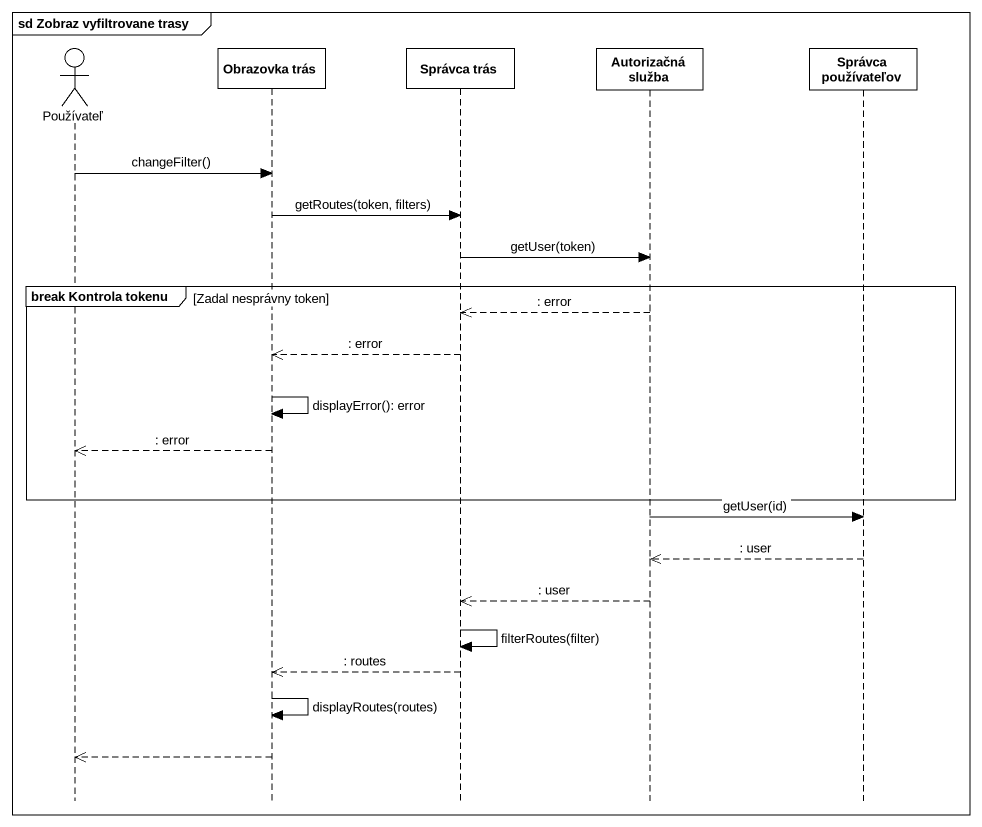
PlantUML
@startuml
mainframe sd Zobraz vyfiltrovane trasy
hide footbox
actor Používateľ
participant "Obrazovka trás" as Obrazovka_trás
participant "Správca trás" as Správca_trás
participant "Autorizačná služba" as Autorizačná_služba
participant "Správca používateľov" as Správca_používateľov

Používateľ -> Obrazovka_trás : changeFilter()
Obrazovka_trás -> Správca_trás : getRoutes(token, filters)
Správca_trás -> Autorizačná_služba : getUser(token)
group break Kontrola tokenu [Zadal nesprávny token]
  Autorizačná_služba -->> Správca_trás : : error
  Správca_trás -->> Obrazovka_trás : : error
  Obrazovka_trás -> Obrazovka_trás : displayError(): error
  Obrazovka_trás -->> Používateľ : : error
end
Autorizačná_služba -> Správca_používateľov : getUser(id)
Správca_používateľov -->> Autorizačná_služba : : user
Autorizačná_služba -->> Správca_trás : : user
Správca_trás -> Správca_trás : filterRoutes(filter)
Správca_trás -->> Obrazovka_trás : : routes
Obrazovka_trás -> Obrazovka_trás : displayRoutes(routes)
Obrazovka_trás -->> Používateľ
@enduml
